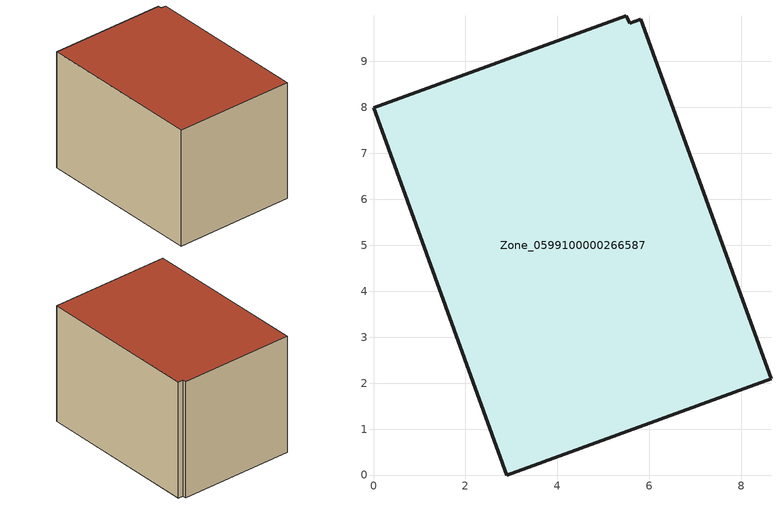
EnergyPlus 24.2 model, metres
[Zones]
Zone_0599100000266587
 floor ground (C_G): 5.57,9.83 5.81,9.91 8.65,2.09 2.9,0 0,7.99 5.5,9.99 z3.33
 wall outside (C_F): 2.9,0 8.65,2.09 5.81,9.91 5.57,9.83 5.5,9.99 0,7.99 2.9,0 z3.33:9.36
 roof outside (C_R): 5.81,9.91 5.57,9.83 5.5,9.99 0,7.99 2.9,0 8.65,2.09 z9.36
[BUILDING]
Pand.0599100000266587: North Axis=0; Terrain=City; Loads Convergence Tolerance Value=0.04; Temperature Convergence Tolerance Value=0.4; Solar Distribution=FullExterior; Maximum Number of Warmup Days=25; Minimum Number of Warmup Days=1
[Site:Location]
Rotterdam.The.Hague.AP_ZH_NLD Design_Conditions: Latitude=51.96; Longitude=4.45; Time Zone=1; Elevation=-4.5
[SITE:GROUNDTEMPERATURE:BUILDINGSURFACE]
18, 18, 18, 18, 18, 18, 18, 18, 18, 18, 18, 18
[MATERIAL] Thermal Absorptance=0.9; Solar Absorptance=0.7; Visible Absorptance=0.7
Name | Roughness | Thickness | Conductivity | Density | Specific Heat
G.TI.1946-1964 | MediumSmooth | 0.15 | 1 | 540 | 1210
F.TI.1946-1964 | Rough | 0.3 | 0.857143 | 1920 | 840
R.TI.1946-1964 | MediumRough | 0.2 | 0.277778 | 1500 | 1000
[CONSTRUCTION]
C_G: G.TI.1946-1964
C_F: F.TI.1946-1964
C_R: R.TI.1946-1964
[ZONE]
Zone_0599100000266587: Type=1; Multiplier=1; Ceiling Height=Autocalculate; Volume=Autocalculate; Floor Area=autocalculate; Part of Total Floor Area=Yes
[ZONEINFILTRATION:DESIGNFLOWRATE]
Infil_Zone_0599100000266587: Zone or ZoneList or Space or SpaceList=Zone_0599100000266587; Schedule=AlwaysOn; Design Flow Rate Calculation Method=Flow/Area; Flow Rate per Floor Area=0.003; Constant Term Coefficient=1; Temperature Term Coefficient=0; Velocity Term Coefficient=0; Velocity Squared Term Coefficient=0
[HVACTEMPLATE:ZONE:IDEALLOADSAIRSYSTEM]
Zone_0599100000266587: Maximum Heating Supply Air Temperature=50; Minimum Cooling Supply Air Temperature=13; Maximum Heating Supply Air Humidity Ratio=0.0156; Minimum Cooling Supply Air Humidity Ratio=0.0077; Heating Limit=NoLimit; Cooling Limit=NoLimit; Dehumidification Control Type=ConstantSensibleHeatRatio; Cooling Sensible Heat Ratio=0.7; Dehumidification Setpoint=60; Humidification Control Type=None; Humidification Setpoint=30; Outdoor Air Method=None; Outdoor Air Flow Rate per Person=0.00944; Outdoor Air Flow Rate per Zone Floor Area=0; Outdoor Air Flow Rate per Zone=0; Demand Controlled Ventilation Type=None; Outdoor Air Economizer Type=NoEconomizer; Heat Recovery Type=None; Sensible Heat Recovery Effectiveness=0.7; Latent Heat Recovery Effectiveness=0.65
[ZONECONTROL:THERMOSTAT]
ThermostatControl_Zone_0599100000266587: Zone or ZoneList=Zone_0599100000266587; Control Type Schedule=DualSetpointControlType; Control 1=Thermostat_Zone_0599100000266587; Temperature Difference Between Cutout And Setpoint=0
[THERMOSTATSETPOINT:DUALSETPOINT]
Thermostat_Zone_0599100000266587: Heating Setpoint Temperature Schedule=HeatingSetpoint_Zone_0599100000266587; Cooling Setpoint Temperature Schedule=CoolingSetpoint_Zone_0599100000266587
[SCHEDULE:COMPACT]
HeatingSetpoint_Zone_0599100000266587: Through: 12/31, For: AllDays, Until: 24:00, 21
CoolingSetpoint_Zone_0599100000266587: Through: 12/31, For: AllDays, Until: 24:00, 24
DualSetpointControlType: Through: 12/31, For: AllDays, Until: 24:00, 4
AlwaysOn: Through: 12/31, For: AllDays, Until: 24:00, 1
